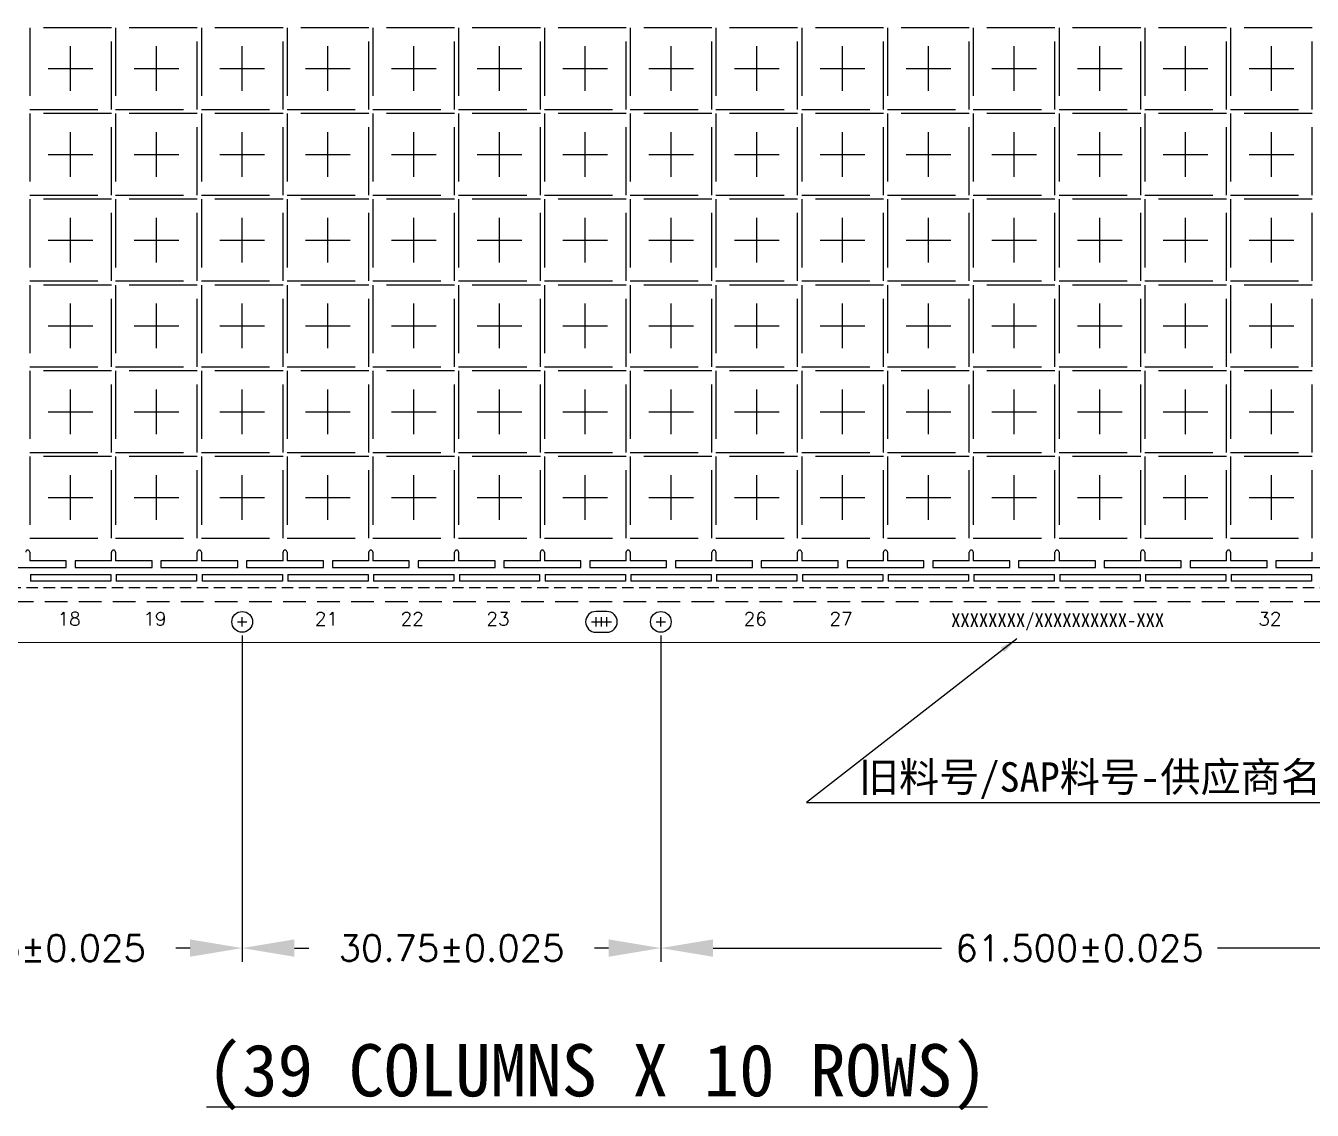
# Model space of a CAD drawing. Header units: inches. Extents: x 5 to 403, y 5 to 265.
# Drawn here: x 88.87 to 117.22, y 74.82 to 98.72 of the extents above; entities that cross this region are included whole.
import ezdxf

# ---------------------------------------------------------------- set-up
doc = ezdxf.new("R2010")
doc.units = ezdxf.units.IN
doc.header["$MEASUREMENT"] = 0
for name, pattern in [('CENTER', [2, 1.25, -0.25, 0.25, -0.25]), ('DASHED', [0.75, 0.5, -0.25]), ('HIDDEN', [0.375, 0.25, -0.125])]:
    doc.linetypes.add(name, pattern=pattern)
for name, color, linetype in [('1（实线、SECTION图示等）', 7, 'Continuous'), ('CEN(中心线)', 1, 'CENTER'), ('DIM(尺寸标注）', 4, 'Continuous'), ('EFFECTIVE AREA（塑封区域）', 4, 'HIDDEN'), ('PKG LINE（虚线）', 2, 'HIDDEN'), ('Tape(胶带、实线）', 4, 'Continuous')]:
    doc.layers.add(name, color=color, linetype=linetype)
doc.styles.add('SIMPLEX', font='SIMPLEX')
doc.styles.get("Standard").update_dxf_attribs({"font": ''})
doc.styles.add('宋体', font='')
doc.styles.get('Standard').set_extended_font_data('SimSun')
doc.styles.get('宋体').set_extended_font_data('SimSun')
doc.dimstyles.new('ISO-25', dxfattribs={"dimtxt": 0.2, "dimasz": 0.15, "dimexe": 0.025, "dimexo": 0.025, "dimgap": 0.025, "dimtad": 0, "dimdec": 3, "dimzin": 1, "dimdsep": 46, "dimtxsty": '宋体', "dimcen": 0.15, "dimadec": 0, "dimazin": 0, "dimtfac": 1, "dimtdec": 3, "dimtmove": 0, "dimatfit": 3, "dimfxl": 0, "dimarcsym": 0})

msp = doc.modelspace()

# ---------------------------------------------------------------- linework, layer by layer
at = {"layer": '1（实线、SECTION图示等）', "ltscale": 10}
for p, q in [((88.95635, 87.1185, 0.1444), (88.95635, 86.9295, 0.1444)), ((90.75635, 86.9295, 0.1444), (90.75635, 87.1185, 0.1444)), ((90.84635, 87.1185, 0.1444), (90.84635, 86.9295, 0.1444)), ((92.64635, 86.9295, 0.1444), (92.64635, 87.1185, 0.1444)), ((92.73635, 87.1185, 0.1444), (92.73635, 86.9295, 0.1444)), ((94.53635, 86.9295, 0.1444), (94.53635, 87.1185, 0.1444)), ((94.62635, 87.1185, 0.1444), (94.62635, 86.9295, 0.1444)), ((96.42635, 86.9295, 0.1444), (96.42635, 87.1185, 0.1444)), ((96.51635, 87.1185, 0.1444), (96.51635, 86.9295, 0.1444)), ((98.31635, 86.9295, 0.1444), (98.31635, 87.1185, 0.1444)), ((98.40635, 87.1185, 0.1444), (98.40635, 86.9295, 0.1444)), ((100.20635, 86.9295, 0.1444), (100.20635, 87.1185, 0.1444)), ((100.29635, 87.1185, 0.1444), (100.29635, 86.9295, 0.1444)), ((102.09635, 86.9295, 0.1444), (102.09635, 87.1185, 0.1444)), ((102.18635, 87.1185, 0.1444), (102.18635, 86.9295, 0.1444)), ((103.98635, 86.9295, 0.1444), (103.98635, 87.1185, 0.1444)), ((104.07635, 87.1185, 0.1444), (104.07635, 86.9295, 0.1444)), ((105.87635, 86.9295, 0.1444), (105.87635, 87.1185, 0.1444)), ((105.96635, 87.1185, 0.1444), (105.96635, 86.9295, 0.1444)), ((107.76635, 86.9295, 0.1444), (107.76635, 87.1185, 0.1444)), ((107.85635, 87.1185, 0.1444), (107.85635, 86.9295, 0.1444)), ((109.65635, 86.9295, 0.1444), (109.65635, 87.1185, 0.1444)), ((109.74635, 87.1185, 0.1444), (109.74635, 86.9295, 0.1444)), ((111.54635, 86.9295, 0.1444), (111.54635, 87.1185, 0.1444)), ((111.63635, 87.1185, 0.1444), (111.63635, 86.9295, 0.1444)), ((113.43635, 86.9295, 0.1444), (113.43635, 87.1185, 0.1444)), ((113.52635, 87.1185, 0.1444), (113.52635, 86.9295, 0.1444)), ((115.32635, 86.9295, 0.1444), (115.32635, 87.1185, 0.1444)), ((115.41635, 87.1185, 0.1444), (115.41635, 86.9295, 0.1444)), ((117.21635, 86.9295, 0.1444), (117.21635, 87.1185, 0.1444)), ((88.06385, 86.7795, 0.1444), (89.75885, 86.7795, 0.1444)), ((89.75885, 86.9295, 0.1444), (88.95635, 86.9295, 0.1444)), ((89.75885, 86.7795, 0.1444), (89.75885, 86.9295, 0.1444)), ((90.75635, 86.9295, 0.1444), (89.95385, 86.9295, 0.1444)), ((89.95385, 86.9295, 0.1444), (89.95385, 86.7795, 0.1444)), ((89.95385, 86.7795, 0.1444), (91.64885, 86.7795, 0.1444)), ((91.64885, 86.9295, 0.1444), (90.84635, 86.9295, 0.1444)), ((91.64885, 86.7795, 0.1444), (91.64885, 86.9295, 0.1444)), ((92.64635, 86.9295, 0.1444), (91.84385, 86.9295, 0.1444)), ((91.84385, 86.9295, 0.1444), (91.84385, 86.7795, 0.1444)), ((91.84385, 86.7795, 0.1444), (93.53885, 86.7795, 0.1444)), ((93.53885, 86.9295, 0.1444), (92.73635, 86.9295, 0.1444)), ((93.53885, 86.7795, 0.1444), (93.53885, 86.9295, 0.1444)), ((94.53635, 86.9295, 0.1444), (93.73385, 86.9295, 0.1444)), ((93.73385, 86.9295, 0.1444), (93.73385, 86.7795, 0.1444)), ((93.73385, 86.7795, 0.1444), (95.42885, 86.7795, 0.1444)), ((95.42885, 86.9295, 0.1444), (94.62635, 86.9295, 0.1444)), ((95.42885, 86.7795, 0.1444), (95.42885, 86.9295, 0.1444)), ((96.42635, 86.9295, 0.1444), (95.62385, 86.9295, 0.1444)), ((95.62385, 86.9295, 0.1444), (95.62385, 86.7795, 0.1444)), ((95.62385, 86.7795, 0.1444), (97.31885, 86.7795, 0.1444)), ((97.31885, 86.9295, 0.1444), (96.51635, 86.9295, 0.1444)), ((97.31885, 86.7795, 0.1444), (97.31885, 86.9295, 0.1444)), ((98.31635, 86.9295, 0.1444), (97.51385, 86.9295, 0.1444)), ((97.51385, 86.9295, 0.1444), (97.51385, 86.7795, 0.1444)), ((97.51385, 86.7795, 0.1444), (99.20885, 86.7795, 0.1444)), ((99.20885, 86.9295, 0.1444), (98.40635, 86.9295, 0.1444)), ((99.20885, 86.7795, 0.1444), (99.20885, 86.9295, 0.1444)), ((100.20635, 86.9295, 0.1444), (99.40385, 86.9295, 0.1444)), ((99.40385, 86.9295, 0.1444), (99.40385, 86.7795, 0.1444)), ((99.40385, 86.7795, 0.1444), (101.09885, 86.7795, 0.1444)), ((101.09885, 86.9295, 0.1444), (100.29635, 86.9295, 0.1444)), ((101.09885, 86.7795, 0.1444), (101.09885, 86.9295, 0.1444)), ((102.09635, 86.9295, 0.1444), (101.29385, 86.9295, 0.1444)), ((101.29385, 86.9295, 0.1444), (101.29385, 86.7795, 0.1444)), ((101.29385, 86.7795, 0.1444), (102.98885, 86.7795, 0.1444)), ((102.98885, 86.9295, 0.1444), (102.18635, 86.9295, 0.1444)), ((102.98885, 86.7795, 0.1444), (102.98885, 86.9295, 0.1444)), ((103.98635, 86.9295, 0.1444), (103.18385, 86.9295, 0.1444)), ((103.18385, 86.9295, 0.1444), (103.18385, 86.7795, 0.1444)), ((103.18385, 86.7795, 0.1444), (104.87885, 86.7795, 0.1444)), ((104.87885, 86.9295, 0.1444), (104.07635, 86.9295, 0.1444)), ((104.87885, 86.7795, 0.1444), (104.87885, 86.9295, 0.1444)), ((105.87635, 86.9295, 0.1444), (105.07385, 86.9295, 0.1444)), ((105.07385, 86.9295, 0.1444), (105.07385, 86.7795, 0.1444)), ((105.07385, 86.7795, 0.1444), (106.76885, 86.7795, 0.1444)), ((106.76885, 86.9295, 0.1444), (105.96635, 86.9295, 0.1444)), ((106.76885, 86.7795, 0.1444), (106.76885, 86.9295, 0.1444)), ((107.76635, 86.9295, 0.1444), (106.96385, 86.9295, 0.1444)), ((106.96385, 86.9295, 0.1444), (106.96385, 86.7795, 0.1444)), ((106.96385, 86.7795, 0.1444), (108.65885, 86.7795, 0.1444)), ((108.65885, 86.9295, 0.1444), (107.85635, 86.9295, 0.1444)), ((108.65885, 86.7795, 0.1444), (108.65885, 86.9295, 0.1444)), ((109.65635, 86.9295, 0.1444), (108.85385, 86.9295, 0.1444)), ((108.85385, 86.9295, 0.1444), (108.85385, 86.7795, 0.1444)), ((108.85385, 86.7795, 0.1444), (110.54885, 86.7795, 0.1444)), ((110.54885, 86.9295, 0.1444), (109.74635, 86.9295, 0.1444)), ((110.54885, 86.7795, 0.1444), (110.54885, 86.9295, 0.1444)), ((111.54635, 86.9295, 0.1444), (110.74385, 86.9295, 0.1444)), ((110.74385, 86.9295, 0.1444), (110.74385, 86.7795, 0.1444)), ((110.74385, 86.7795, 0.1444), (112.43885, 86.7795, 0.1444)), ((112.43885, 86.9295, 0.1444), (111.63635, 86.9295, 0.1444)), ((112.43885, 86.7795, 0.1444), (112.43885, 86.9295, 0.1444)), ((113.43635, 86.9295, 0.1444), (112.63385, 86.9295, 0.1444)), ((112.63385, 86.9295, 0.1444), (112.63385, 86.7795, 0.1444)), ((112.63385, 86.7795, 0.1444), (114.32885, 86.7795, 0.1444)), ((114.32885, 86.9295, 0.1444), (113.52635, 86.9295, 0.1444)), ((114.32885, 86.7795, 0.1444), (114.32885, 86.9295, 0.1444)), ((115.32635, 86.9295, 0.1444), (114.52385, 86.9295, 0.1444)), ((114.52385, 86.9295, 0.1444), (114.52385, 86.7795, 0.1444)), ((114.52385, 86.7795, 0.1444), (116.21885, 86.7795, 0.1444)), ((116.21885, 86.9295, 0.1444), (115.41635, 86.9295, 0.1444)), ((116.21885, 86.7795, 0.1444), (116.21885, 86.9295, 0.1444)), ((117.21635, 86.9295, 0.1444), (116.41385, 86.9295, 0.1444)), ((116.41385, 86.9295, 0.1444), (116.41385, 86.7795, 0.1444)), ((116.41385, 86.7795, 0.1444), (118.10885, 86.7795, 0.1444))]:
    msp.add_line(p, q, dxfattribs=at)
at = {"layer": '1（实线、SECTION图示等）'}
for p, q in [((88.97135, 86.6295, 0.1444), (90.74135, 86.6295, 0.1444)), ((88.97135, 86.6295, 0.1444), (88.97135, 86.4795, 0.1444)), ((90.74135, 86.4795, 0.1444), (88.97135, 86.4795, 0.1444)), ((90.74135, 86.6295, 0.1444), (90.74135, 86.4795, 0.1444)), ((90.86135, 86.6295, 0.1444), (92.63135, 86.6295, 0.1444)), ((90.86135, 86.6295, 0.1444), (90.86135, 86.4795, 0.1444)), ((92.63135, 86.4795, 0.1444), (90.86135, 86.4795, 0.1444)), ((92.63135, 86.6295, 0.1444), (92.63135, 86.4795, 0.1444)), ((92.75135, 86.6295, 0.1444), (94.52135, 86.6295, 0.1444)), ((92.75135, 86.6295, 0.1444), (92.75135, 86.4795, 0.1444)), ((94.52135, 86.4795, 0.1444), (92.75135, 86.4795, 0.1444)), ((94.52135, 86.6295, 0.1444), (94.52135, 86.4795, 0.1444)), ((94.64135, 86.6295, 0.1444), (96.41135, 86.6295, 0.1444)), ((94.64135, 86.6295, 0.1444), (94.64135, 86.4795, 0.1444)), ((96.41135, 86.4795, 0.1444), (94.64135, 86.4795, 0.1444)), ((96.41135, 86.6295, 0.1444), (96.41135, 86.4795, 0.1444)), ((96.53135, 86.6295, 0.1444), (98.30135, 86.6295, 0.1444)), ((96.53135, 86.6295, 0.1444), (96.53135, 86.4795, 0.1444)), ((98.30135, 86.4795, 0.1444), (96.53135, 86.4795, 0.1444)), ((98.30135, 86.6295, 0.1444), (98.30135, 86.4795, 0.1444)), ((98.42135, 86.6295, 0.1444), (100.19135, 86.6295, 0.1444)), ((98.42135, 86.6295, 0.1444), (98.42135, 86.4795, 0.1444)), ((100.19135, 86.4795, 0.1444), (98.42135, 86.4795, 0.1444)), ((100.19135, 86.6295, 0.1444), (100.19135, 86.4795, 0.1444)), ((100.31135, 86.6295, 0.1444), (102.08135, 86.6295, 0.1444)), ((100.31135, 86.6295, 0.1444), (100.31135, 86.4795, 0.1444)), ((102.08135, 86.4795, 0.1444), (100.31135, 86.4795, 0.1444)), ((102.08135, 86.6295, 0.1444), (102.08135, 86.4795, 0.1444)), ((102.20135, 86.6295, 0.1444), (103.97135, 86.6295, 0.1444)), ((102.20135, 86.6295, 0.1444), (102.20135, 86.4795, 0.1444)), ((103.97135, 86.4795, 0.1444), (102.20135, 86.4795, 0.1444)), ((103.97135, 86.6295, 0.1444), (103.97135, 86.4795, 0.1444)), ((104.09135, 86.6295, 0.1444), (105.86135, 86.6295, 0.1444)), ((104.09135, 86.6295, 0.1444), (104.09135, 86.4795, 0.1444)), ((105.86135, 86.4795, 0.1444), (104.09135, 86.4795, 0.1444)), ((105.86135, 86.6295, 0.1444), (105.86135, 86.4795, 0.1444)), ((105.98135, 86.6295, 0.1444), (107.75135, 86.6295, 0.1444)), ((105.98135, 86.6295, 0.1444), (105.98135, 86.4795, 0.1444)), ((107.75135, 86.4795, 0.1444), (105.98135, 86.4795, 0.1444)), ((107.75135, 86.6295, 0.1444), (107.75135, 86.4795, 0.1444)), ((107.87135, 86.6295, 0.1444), (109.64135, 86.6295, 0.1444)), ((107.87135, 86.6295, 0.1444), (107.87135, 86.4795, 0.1444)), ((109.64135, 86.4795, 0.1444), (107.87135, 86.4795, 0.1444)), ((109.64135, 86.6295, 0.1444), (109.64135, 86.4795, 0.1444)), ((109.76135, 86.6295, 0.1444), (111.53135, 86.6295, 0.1444)), ((109.76135, 86.6295, 0.1444), (109.76135, 86.4795, 0.1444)), ((111.53135, 86.4795, 0.1444), (109.76135, 86.4795, 0.1444)), ((111.53135, 86.6295, 0.1444), (111.53135, 86.4795, 0.1444)), ((111.65135, 86.6295, 0.1444), (113.42135, 86.6295, 0.1444)), ((111.65135, 86.6295, 0.1444), (111.65135, 86.4795, 0.1444)), ((113.42135, 86.4795, 0.1444), (111.65135, 86.4795, 0.1444)), ((113.42135, 86.6295, 0.1444), (113.42135, 86.4795, 0.1444)), ((113.54135, 86.6295, 0.1444), (115.31135, 86.6295, 0.1444)), ((113.54135, 86.6295, 0.1444), (113.54135, 86.4795, 0.1444)), ((115.31135, 86.4795, 0.1444), (113.54135, 86.4795, 0.1444)), ((115.31135, 86.6295, 0.1444), (115.31135, 86.4795, 0.1444)), ((115.43135, 86.6295, 0.1444), (117.20135, 86.6295, 0.1444)), ((115.43135, 86.6295, 0.1444), (115.43135, 86.4795, 0.1444)), ((117.20135, 86.4795, 0.1444), (115.43135, 86.4795, 0.1444)), ((117.20135, 86.6295, 0.1444), (117.20135, 86.4795, 0.1444))]:
    msp.add_line(p, q, dxfattribs=at)
at = {"layer": '1（实线、SECTION图示等）', "lineweight": 0, "elevation": 0.1444}
msp.add_lwpolyline([(55.08635, 108.5295), (131.88635, 108.5295), (132.18635, 108.2295), (132.18635, 105.0795), (132.03635, 105.0795), (132.03635, 99.0795), (132.18635, 99.0795), (132.18635, 94.5795), (132.03635, 94.5795), (132.03635, 88.5795), (132.18635, 88.5795), (132.18635, 85.4295), (131.88635, 85.1295), (55.08635, 85.1295)], dxfattribs=at)
at = {"layer": '1（实线、SECTION图示等）', "elevation": 0.1444}
msp.add_lwpolyline([(101.67275, 85.3545, 1), (101.67275, 85.8117), (101.43275, 85.8117, 1), (101.43275, 85.3545)], format="xyb", close=True, dxfattribs=at)
at = {"layer": '1（实线、SECTION图示等）'}
for centre in [(93.63635, 85.5831, 0.1444), (102.86135, 85.5831, 0.1444)]:
    msp.add_circle(centre, 0.2286, dxfattribs=at)
at = {"layer": '1（实线、SECTION图示等）', "ltscale": 10}
for centre in [(88.91135, 87.1185, 0.1444), (90.80135, 87.1185, 0.1444), (92.69135, 87.1185, 0.1444), (94.58135, 87.1185, 0.1444), (96.47135, 87.1185, 0.1444), (98.36135, 87.1185, 0.1444), (100.25135, 87.1185, 0.1444), (102.14135, 87.1185, 0.1444), (104.03135, 87.1185, 0.1444), (105.92135, 87.1185, 0.1444), (107.81135, 87.1185, 0.1444), (109.70135, 87.1185, 0.1444), (111.59135, 87.1185, 0.1444), (113.48135, 87.1185, 0.1444), (115.37135, 87.1185, 0.1444)]:
    msp.add_arc(centre, 0.045, 0, 180, dxfattribs=at)
at = {"layer": 'CEN(中心线)', "linetype": 'CENTER', "ltscale": 1.6}
for p, q in [((89.85635, 97.28251, 0.1444), (89.85635, 98.26649, 0.1444)), ((91.74635, 97.28251, 0.1444), (91.74635, 98.26649, 0.1444)), ((93.63635, 97.28251, 0.1444), (93.63635, 98.26649, 0.1444)), ((95.52635, 97.28251, 0.1444), (95.52635, 98.26649, 0.1444)), ((97.41635, 97.28251, 0.1444), (97.41635, 98.26649, 0.1444)), ((99.30635, 97.28251, 0.1444), (99.30635, 98.26649, 0.1444)), ((101.19635, 97.28251, 0.1444), (101.19635, 98.26649, 0.1444)), ((103.08635, 97.28251, 0.1444), (103.08635, 98.26649, 0.1444)), ((104.97635, 97.28251, 0.1444), (104.97635, 98.26649, 0.1444)), ((106.86635, 97.28251, 0.1444), (106.86635, 98.26649, 0.1444)), ((108.75635, 97.28251, 0.1444), (108.75635, 98.26649, 0.1444)), ((110.64635, 97.28251, 0.1444), (110.64635, 98.26649, 0.1444)), ((112.53635, 97.28251, 0.1444), (112.53635, 98.26649, 0.1444)), ((114.42635, 97.28251, 0.1444), (114.42635, 98.26649, 0.1444)), ((116.31635, 97.28251, 0.1444), (116.31635, 98.26649, 0.1444)), ((89.36436, 97.7745, 0.1444), (90.34834, 97.7745, 0.1444)), ((91.25436, 97.7745, 0.1444), (92.23834, 97.7745, 0.1444)), ((93.14436, 97.7745, 0.1444), (94.12834, 97.7745, 0.1444)), ((95.03436, 97.7745, 0.1444), (96.01834, 97.7745, 0.1444)), ((96.92436, 97.7745, 0.1444), (97.90834, 97.7745, 0.1444)), ((98.81436, 97.7745, 0.1444), (99.79834, 97.7745, 0.1444)), ((100.70436, 97.7745, 0.1444), (101.68834, 97.7745, 0.1444)), ((102.59436, 97.7745, 0.1444), (103.57834, 97.7745, 0.1444)), ((104.48436, 97.7745, 0.1444), (105.46834, 97.7745, 0.1444)), ((106.37436, 97.7745, 0.1444), (107.35834, 97.7745, 0.1444)), ((108.26436, 97.7745, 0.1444), (109.24834, 97.7745, 0.1444)), ((110.15436, 97.7745, 0.1444), (111.13834, 97.7745, 0.1444)), ((112.04436, 97.7745, 0.1444), (113.02834, 97.7745, 0.1444)), ((113.93436, 97.7745, 0.1444), (114.91834, 97.7745, 0.1444)), ((115.82436, 97.7745, 0.1444), (116.80834, 97.7745, 0.1444)), ((89.85635, 95.39251, 0.1444), (89.85635, 96.37649, 0.1444)), ((91.74635, 95.39251, 0.1444), (91.74635, 96.37649, 0.1444)), ((93.63635, 95.39251, 0.1444), (93.63635, 96.37649, 0.1444)), ((95.52635, 95.39251, 0.1444), (95.52635, 96.37649, 0.1444)), ((97.41635, 95.39251, 0.1444), (97.41635, 96.37649, 0.1444)), ((99.30635, 95.39251, 0.1444), (99.30635, 96.37649, 0.1444)), ((101.19635, 95.39251, 0.1444), (101.19635, 96.37649, 0.1444)), ((103.08635, 95.39251, 0.1444), (103.08635, 96.37649, 0.1444)), ((104.97635, 95.39251, 0.1444), (104.97635, 96.37649, 0.1444)), ((106.86635, 95.39251, 0.1444), (106.86635, 96.37649, 0.1444)), ((108.75635, 95.39251, 0.1444), (108.75635, 96.37649, 0.1444)), ((110.64635, 95.39251, 0.1444), (110.64635, 96.37649, 0.1444)), ((112.53635, 95.39251, 0.1444), (112.53635, 96.37649, 0.1444)), ((114.42635, 95.39251, 0.1444), (114.42635, 96.37649, 0.1444)), ((116.31635, 95.39251, 0.1444), (116.31635, 96.37649, 0.1444)), ((89.36436, 95.8845, 0.1444), (90.34834, 95.8845, 0.1444)), ((91.25436, 95.8845, 0.1444), (92.23834, 95.8845, 0.1444)), ((93.14436, 95.8845, 0.1444), (94.12834, 95.8845, 0.1444)), ((95.03436, 95.8845, 0.1444), (96.01834, 95.8845, 0.1444)), ((96.92436, 95.8845, 0.1444), (97.90834, 95.8845, 0.1444)), ((98.81436, 95.8845, 0.1444), (99.79834, 95.8845, 0.1444)), ((100.70436, 95.8845, 0.1444), (101.68834, 95.8845, 0.1444)), ((102.59436, 95.8845, 0.1444), (103.57834, 95.8845, 0.1444)), ((104.48436, 95.8845, 0.1444), (105.46834, 95.8845, 0.1444)), ((106.37436, 95.8845, 0.1444), (107.35834, 95.8845, 0.1444)), ((108.26436, 95.8845, 0.1444), (109.24834, 95.8845, 0.1444)), ((110.15436, 95.8845, 0.1444), (111.13834, 95.8845, 0.1444)), ((112.04436, 95.8845, 0.1444), (113.02834, 95.8845, 0.1444)), ((113.93436, 95.8845, 0.1444), (114.91834, 95.8845, 0.1444)), ((115.82436, 95.8845, 0.1444), (116.80834, 95.8845, 0.1444)), ((89.85635, 93.50251, 0.1444), (89.85635, 94.48649, 0.1444)), ((91.74635, 93.50251, 0.1444), (91.74635, 94.48649, 0.1444)), ((93.63635, 93.50251, 0.1444), (93.63635, 94.48649, 0.1444)), ((95.52635, 93.50251, 0.1444), (95.52635, 94.48649, 0.1444)), ((97.41635, 93.50251, 0.1444), (97.41635, 94.48649, 0.1444)), ((99.30635, 93.50251, 0.1444), (99.30635, 94.48649, 0.1444)), ((101.19635, 93.50251, 0.1444), (101.19635, 94.48649, 0.1444)), ((103.08635, 93.50251, 0.1444), (103.08635, 94.48649, 0.1444)), ((104.97635, 93.50251, 0.1444), (104.97635, 94.48649, 0.1444)), ((106.86635, 93.50251, 0.1444), (106.86635, 94.48649, 0.1444)), ((108.75635, 93.50251, 0.1444), (108.75635, 94.48649, 0.1444)), ((110.64635, 93.50251, 0.1444), (110.64635, 94.48649, 0.1444)), ((112.53635, 93.50251, 0.1444), (112.53635, 94.48649, 0.1444)), ((114.42635, 93.50251, 0.1444), (114.42635, 94.48649, 0.1444)), ((116.31635, 93.50251, 0.1444), (116.31635, 94.48649, 0.1444)), ((89.36436, 93.9945, 0.1444), (90.34834, 93.9945, 0.1444)), ((91.25436, 93.9945, 0.1444), (92.23834, 93.9945, 0.1444)), ((93.14436, 93.9945, 0.1444), (94.12834, 93.9945, 0.1444)), ((95.03436, 93.9945, 0.1444), (96.01834, 93.9945, 0.1444)), ((96.92436, 93.9945, 0.1444), (97.90834, 93.9945, 0.1444)), ((98.81436, 93.9945, 0.1444), (99.79834, 93.9945, 0.1444)), ((100.70436, 93.9945, 0.1444), (101.68834, 93.9945, 0.1444)), ((102.59436, 93.9945, 0.1444), (103.57834, 93.9945, 0.1444)), ((104.48436, 93.9945, 0.1444), (105.46834, 93.9945, 0.1444)), ((106.37436, 93.9945, 0.1444), (107.35834, 93.9945, 0.1444)), ((108.26436, 93.9945, 0.1444), (109.24834, 93.9945, 0.1444)), ((110.15436, 93.9945, 0.1444), (111.13834, 93.9945, 0.1444)), ((112.04436, 93.9945, 0.1444), (113.02834, 93.9945, 0.1444)), ((113.93436, 93.9945, 0.1444), (114.91834, 93.9945, 0.1444)), ((115.82436, 93.9945, 0.1444), (116.80834, 93.9945, 0.1444)), ((89.85635, 91.61251, 0.1444), (89.85635, 92.59649, 0.1444)), ((91.74635, 91.61251, 0.1444), (91.74635, 92.59649, 0.1444)), ((93.63635, 91.61251, 0.1444), (93.63635, 92.59649, 0.1444)), ((95.52635, 91.61251, 0.1444), (95.52635, 92.59649, 0.1444)), ((97.41635, 91.61251, 0.1444), (97.41635, 92.59649, 0.1444)), ((99.30635, 91.61251, 0.1444), (99.30635, 92.59649, 0.1444)), ((101.19635, 91.61251, 0.1444), (101.19635, 92.59649, 0.1444)), ((103.08635, 91.61251, 0.1444), (103.08635, 92.59649, 0.1444)), ((104.97635, 91.61251, 0.1444), (104.97635, 92.59649, 0.1444)), ((106.86635, 91.61251, 0.1444), (106.86635, 92.59649, 0.1444)), ((108.75635, 91.61251, 0.1444), (108.75635, 92.59649, 0.1444)), ((110.64635, 91.61251, 0.1444), (110.64635, 92.59649, 0.1444)), ((112.53635, 91.61251, 0.1444), (112.53635, 92.59649, 0.1444)), ((114.42635, 91.61251, 0.1444), (114.42635, 92.59649, 0.1444)), ((116.31635, 91.61251, 0.1444), (116.31635, 92.59649, 0.1444)), ((89.36436, 92.1045, 0.1444), (90.34834, 92.1045, 0.1444)), ((91.25436, 92.1045, 0.1444), (92.23834, 92.1045, 0.1444)), ((93.14436, 92.1045, 0.1444), (94.12834, 92.1045, 0.1444)), ((95.03436, 92.1045, 0.1444), (96.01834, 92.1045, 0.1444)), ((96.92436, 92.1045, 0.1444), (97.90834, 92.1045, 0.1444)), ((98.81436, 92.1045, 0.1444), (99.79834, 92.1045, 0.1444)), ((100.70436, 92.1045, 0.1444), (101.68834, 92.1045, 0.1444)), ((102.59436, 92.1045, 0.1444), (103.57834, 92.1045, 0.1444)), ((104.48436, 92.1045, 0.1444), (105.46834, 92.1045, 0.1444)), ((106.37436, 92.1045, 0.1444), (107.35834, 92.1045, 0.1444)), ((108.26436, 92.1045, 0.1444), (109.24834, 92.1045, 0.1444)), ((110.15436, 92.1045, 0.1444), (111.13834, 92.1045, 0.1444)), ((112.04436, 92.1045, 0.1444), (113.02834, 92.1045, 0.1444)), ((113.93436, 92.1045, 0.1444), (114.91834, 92.1045, 0.1444)), ((115.82436, 92.1045, 0.1444), (116.80834, 92.1045, 0.1444)), ((89.85635, 89.72251, 0.1444), (89.85635, 90.70649, 0.1444)), ((91.74635, 89.72251, 0.1444), (91.74635, 90.70649, 0.1444)), ((93.63635, 89.72251, 0.1444), (93.63635, 90.70649, 0.1444)), ((95.52635, 89.72251, 0.1444), (95.52635, 90.70649, 0.1444)), ((97.41635, 89.72251, 0.1444), (97.41635, 90.70649, 0.1444)), ((99.30635, 89.72251, 0.1444), (99.30635, 90.70649, 0.1444)), ((101.19635, 89.72251, 0.1444), (101.19635, 90.70649, 0.1444)), ((103.08635, 89.72251, 0.1444), (103.08635, 90.70649, 0.1444)), ((104.97635, 89.72251, 0.1444), (104.97635, 90.70649, 0.1444)), ((106.86635, 89.72251, 0.1444), (106.86635, 90.70649, 0.1444)), ((108.75635, 89.72251, 0.1444), (108.75635, 90.70649, 0.1444)), ((110.64635, 89.72251, 0.1444), (110.64635, 90.70649, 0.1444)), ((112.53635, 89.72251, 0.1444), (112.53635, 90.70649, 0.1444)), ((114.42635, 89.72251, 0.1444), (114.42635, 90.70649, 0.1444)), ((116.31635, 89.72251, 0.1444), (116.31635, 90.70649, 0.1444)), ((89.36436, 90.2145, 0.1444), (90.34834, 90.2145, 0.1444)), ((91.25436, 90.2145, 0.1444), (92.23834, 90.2145, 0.1444)), ((93.14436, 90.2145, 0.1444), (94.12834, 90.2145, 0.1444)), ((95.03436, 90.2145, 0.1444), (96.01834, 90.2145, 0.1444)), ((96.92436, 90.2145, 0.1444), (97.90834, 90.2145, 0.1444)), ((98.81436, 90.2145, 0.1444), (99.79834, 90.2145, 0.1444)), ((100.70436, 90.2145, 0.1444), (101.68834, 90.2145, 0.1444)), ((102.59436, 90.2145, 0.1444), (103.57834, 90.2145, 0.1444)), ((104.48436, 90.2145, 0.1444), (105.46834, 90.2145, 0.1444)), ((106.37436, 90.2145, 0.1444), (107.35834, 90.2145, 0.1444)), ((108.26436, 90.2145, 0.1444), (109.24834, 90.2145, 0.1444)), ((110.15436, 90.2145, 0.1444), (111.13834, 90.2145, 0.1444)), ((112.04436, 90.2145, 0.1444), (113.02834, 90.2145, 0.1444)), ((113.93436, 90.2145, 0.1444), (114.91834, 90.2145, 0.1444)), ((115.82436, 90.2145, 0.1444), (116.80834, 90.2145, 0.1444)), ((89.85635, 87.83251, 0.1444), (89.85635, 88.81649, 0.1444)), ((91.74635, 87.83251, 0.1444), (91.74635, 88.81649, 0.1444)), ((93.63635, 87.83251, 0.1444), (93.63635, 88.81649, 0.1444)), ((95.52635, 87.83251, 0.1444), (95.52635, 88.81649, 0.1444)), ((97.41635, 87.83251, 0.1444), (97.41635, 88.81649, 0.1444)), ((99.30635, 87.83251, 0.1444), (99.30635, 88.81649, 0.1444)), ((101.19635, 87.83251, 0.1444), (101.19635, 88.81649, 0.1444)), ((103.08635, 87.83251, 0.1444), (103.08635, 88.81649, 0.1444)), ((104.97635, 87.83251, 0.1444), (104.97635, 88.81649, 0.1444)), ((106.86635, 87.83251, 0.1444), (106.86635, 88.81649, 0.1444)), ((108.75635, 87.83251, 0.1444), (108.75635, 88.81649, 0.1444)), ((110.64635, 87.83251, 0.1444), (110.64635, 88.81649, 0.1444)), ((112.53635, 87.83251, 0.1444), (112.53635, 88.81649, 0.1444)), ((114.42635, 87.83251, 0.1444), (114.42635, 88.81649, 0.1444)), ((116.31635, 87.83251, 0.1444), (116.31635, 88.81649, 0.1444)), ((89.36436, 88.3245, 0.1444), (90.34834, 88.3245, 0.1444)), ((91.25436, 88.3245, 0.1444), (92.23834, 88.3245, 0.1444)), ((93.14436, 88.3245, 0.1444), (94.12834, 88.3245, 0.1444)), ((95.03436, 88.3245, 0.1444), (96.01834, 88.3245, 0.1444)), ((96.92436, 88.3245, 0.1444), (97.90834, 88.3245, 0.1444)), ((98.81436, 88.3245, 0.1444), (99.79834, 88.3245, 0.1444)), ((100.70436, 88.3245, 0.1444), (101.68834, 88.3245, 0.1444)), ((102.59436, 88.3245, 0.1444), (103.57834, 88.3245, 0.1444)), ((104.48436, 88.3245, 0.1444), (105.46834, 88.3245, 0.1444)), ((106.37436, 88.3245, 0.1444), (107.35834, 88.3245, 0.1444)), ((108.26436, 88.3245, 0.1444), (109.24834, 88.3245, 0.1444)), ((110.15436, 88.3245, 0.1444), (111.13834, 88.3245, 0.1444)), ((112.04436, 88.3245, 0.1444), (113.02834, 88.3245, 0.1444)), ((113.93436, 88.3245, 0.1444), (114.91834, 88.3245, 0.1444)), ((115.82436, 88.3245, 0.1444), (116.80834, 88.3245, 0.1444))]:
    msp.add_line(p, q, dxfattribs=at)
at = {"layer": 'DIM(尺寸标注）'}
for p, q in [((93.63635, 85.4831, 0.1444), (93.63635, 85.6831, 0.1444)), ((101.43275, 85.4831, 0.1444), (101.43275, 85.6831, 0.1444)), ((101.55275, 85.4831, 0.1444), (101.55275, 85.6831, 0.1444)), ((101.67275, 85.4831, 0.1444), (101.67275, 85.6831, 0.1444)), ((102.86135, 85.4831, 0.1444), (102.86135, 85.6831, 0.1444)), ((93.53635, 85.5831, 0.1444), (93.73635, 85.5831, 0.1444)), ((101.33275, 85.5831, 0.1444), (101.53275, 85.5831, 0.1444)), ((101.45275, 85.5831, 0.1444), (101.65275, 85.5831, 0.1444)), ((101.57275, 85.5831, 0.1444), (101.77275, 85.5831, 0.1444)), ((102.76135, 85.5831, 0.1444), (102.96135, 85.5831, 0.1444)), ((93.63635, 85.2831, 0.1444), (93.63635, 78.09433, 0.1444)), ((93.63635, 85.2831, 0.1444), (93.63635, 78.09433, 0.1444)), ((102.86135, 85.2831, 0.1444), (102.86135, 78.09433, 0.1444)), ((102.86135, 85.2831, 0.1444), (102.86135, 78.09433, 0.1444)), ((92.48635, 78.39433, 0.1444), (92.17147, 78.39433, 0.1444)), ((94.78635, 78.39433, 0.1444), (95.10123, 78.39433, 0.1444)), ((101.71135, 78.39433, 0.1444), (101.39647, 78.39433, 0.1444)), ((104.01135, 78.39433, 0.1444), (109.04825, 78.39433, 0.1444)), ((120.16135, 78.39433, 0.1444), (115.12444, 78.39433, 0.1444))]:
    msp.add_line(p, q, dxfattribs=at)
for points in [[(92.48635, 78.586, 0.1444), (92.48635, 78.20266, 0.1444), (93.63635, 78.39433, 0.1444)], [(94.78635, 78.586, 0.1444), (94.78635, 78.20266, 0.1444), (93.63635, 78.39433, 0.1444)], [(101.71135, 78.586, 0.1444), (101.71135, 78.20266, 0.1444), (102.86135, 78.39433, 0.1444)], [(104.01135, 78.586, 0.1444), (104.01135, 78.20266, 0.1444), (102.86135, 78.39433, 0.1444)]]:
    msp.add_solid(points, dxfattribs=at)
at = {"layer": 'EFFECTIVE AREA（塑封区域）'}
msp.add_line((131.13635, 86.3295, 0.1444), (56.13635, 86.3295, 0.1444), dxfattribs=at)
msp.add_line((131.13635, 86.3295, 0.1444), (56.13635, 86.3295, 0.1444), dxfattribs=at)
at = {"layer": 'PKG LINE（虚线）', "color": 2, "linetype": 'CENTER', "ltscale": 1.2, "elevation": 0.1444}
for points in [[(88.95635, 96.8745), (90.75635, 96.8745), (90.75635, 98.6745), (88.95635, 98.6745)], [(90.84635, 96.8745), (92.64635, 96.8745), (92.64635, 98.6745), (90.84635, 98.6745)], [(92.73635, 96.8745), (94.53635, 96.8745), (94.53635, 98.6745), (92.73635, 98.6745)], [(94.62635, 96.8745), (96.42635, 96.8745), (96.42635, 98.6745), (94.62635, 98.6745)], [(96.51635, 96.8745), (98.31635, 96.8745), (98.31635, 98.6745), (96.51635, 98.6745)], [(98.40635, 96.8745), (100.20635, 96.8745), (100.20635, 98.6745), (98.40635, 98.6745)], [(100.29635, 96.8745), (102.09635, 96.8745), (102.09635, 98.6745), (100.29635, 98.6745)], [(102.18635, 96.8745), (103.98635, 96.8745), (103.98635, 98.6745), (102.18635, 98.6745)], [(104.07635, 96.8745), (105.87635, 96.8745), (105.87635, 98.6745), (104.07635, 98.6745)], [(105.96635, 96.8745), (107.76635, 96.8745), (107.76635, 98.6745), (105.96635, 98.6745)], [(107.85635, 96.8745), (109.65635, 96.8745), (109.65635, 98.6745), (107.85635, 98.6745)], [(109.74635, 96.8745), (111.54635, 96.8745), (111.54635, 98.6745), (109.74635, 98.6745)], [(111.63635, 96.8745), (113.43635, 96.8745), (113.43635, 98.6745), (111.63635, 98.6745)], [(113.52635, 96.8745), (115.32635, 96.8745), (115.32635, 98.6745), (113.52635, 98.6745)], [(115.41635, 96.8745), (117.21635, 96.8745), (117.21635, 98.6745), (115.41635, 98.6745)], [(88.95635, 94.9845), (90.75635, 94.9845), (90.75635, 96.7845), (88.95635, 96.7845)], [(90.84635, 94.9845), (92.64635, 94.9845), (92.64635, 96.7845), (90.84635, 96.7845)], [(92.73635, 94.9845), (94.53635, 94.9845), (94.53635, 96.7845), (92.73635, 96.7845)], [(94.62635, 94.9845), (96.42635, 94.9845), (96.42635, 96.7845), (94.62635, 96.7845)], [(96.51635, 94.9845), (98.31635, 94.9845), (98.31635, 96.7845), (96.51635, 96.7845)], [(98.40635, 94.9845), (100.20635, 94.9845), (100.20635, 96.7845), (98.40635, 96.7845)], [(100.29635, 94.9845), (102.09635, 94.9845), (102.09635, 96.7845), (100.29635, 96.7845)], [(102.18635, 94.9845), (103.98635, 94.9845), (103.98635, 96.7845), (102.18635, 96.7845)], [(104.07635, 94.9845), (105.87635, 94.9845), (105.87635, 96.7845), (104.07635, 96.7845)], [(105.96635, 94.9845), (107.76635, 94.9845), (107.76635, 96.7845), (105.96635, 96.7845)], [(107.85635, 94.9845), (109.65635, 94.9845), (109.65635, 96.7845), (107.85635, 96.7845)], [(109.74635, 94.9845), (111.54635, 94.9845), (111.54635, 96.7845), (109.74635, 96.7845)], [(111.63635, 94.9845), (113.43635, 94.9845), (113.43635, 96.7845), (111.63635, 96.7845)], [(113.52635, 94.9845), (115.32635, 94.9845), (115.32635, 96.7845), (113.52635, 96.7845)], [(115.41635, 94.9845), (117.21635, 94.9845), (117.21635, 96.7845), (115.41635, 96.7845)], [(88.95635, 93.0945), (90.75635, 93.0945), (90.75635, 94.8945), (88.95635, 94.8945)], [(90.84635, 93.0945), (92.64635, 93.0945), (92.64635, 94.8945), (90.84635, 94.8945)], [(92.73635, 93.0945), (94.53635, 93.0945), (94.53635, 94.8945), (92.73635, 94.8945)], [(94.62635, 93.0945), (96.42635, 93.0945), (96.42635, 94.8945), (94.62635, 94.8945)], [(96.51635, 93.0945), (98.31635, 93.0945), (98.31635, 94.8945), (96.51635, 94.8945)], [(98.40635, 93.0945), (100.20635, 93.0945), (100.20635, 94.8945), (98.40635, 94.8945)], [(100.29635, 93.0945), (102.09635, 93.0945), (102.09635, 94.8945), (100.29635, 94.8945)], [(102.18635, 93.0945), (103.98635, 93.0945), (103.98635, 94.8945), (102.18635, 94.8945)], [(104.07635, 93.0945), (105.87635, 93.0945), (105.87635, 94.8945), (104.07635, 94.8945)], [(105.96635, 93.0945), (107.76635, 93.0945), (107.76635, 94.8945), (105.96635, 94.8945)], [(107.85635, 93.0945), (109.65635, 93.0945), (109.65635, 94.8945), (107.85635, 94.8945)], [(109.74635, 93.0945), (111.54635, 93.0945), (111.54635, 94.8945), (109.74635, 94.8945)], [(111.63635, 93.0945), (113.43635, 93.0945), (113.43635, 94.8945), (111.63635, 94.8945)], [(113.52635, 93.0945), (115.32635, 93.0945), (115.32635, 94.8945), (113.52635, 94.8945)], [(115.41635, 93.0945), (117.21635, 93.0945), (117.21635, 94.8945), (115.41635, 94.8945)], [(88.95635, 91.2045), (90.75635, 91.2045), (90.75635, 93.0045), (88.95635, 93.0045)], [(90.84635, 91.2045), (92.64635, 91.2045), (92.64635, 93.0045), (90.84635, 93.0045)], [(92.73635, 91.2045), (94.53635, 91.2045), (94.53635, 93.0045), (92.73635, 93.0045)], [(94.62635, 91.2045), (96.42635, 91.2045), (96.42635, 93.0045), (94.62635, 93.0045)], [(96.51635, 91.2045), (98.31635, 91.2045), (98.31635, 93.0045), (96.51635, 93.0045)], [(98.40635, 91.2045), (100.20635, 91.2045), (100.20635, 93.0045), (98.40635, 93.0045)], [(100.29635, 91.2045), (102.09635, 91.2045), (102.09635, 93.0045), (100.29635, 93.0045)], [(102.18635, 91.2045), (103.98635, 91.2045), (103.98635, 93.0045), (102.18635, 93.0045)], [(104.07635, 91.2045), (105.87635, 91.2045), (105.87635, 93.0045), (104.07635, 93.0045)], [(105.96635, 91.2045), (107.76635, 91.2045), (107.76635, 93.0045), (105.96635, 93.0045)], [(107.85635, 91.2045), (109.65635, 91.2045), (109.65635, 93.0045), (107.85635, 93.0045)], [(109.74635, 91.2045), (111.54635, 91.2045), (111.54635, 93.0045), (109.74635, 93.0045)], [(111.63635, 91.2045), (113.43635, 91.2045), (113.43635, 93.0045), (111.63635, 93.0045)], [(113.52635, 91.2045), (115.32635, 91.2045), (115.32635, 93.0045), (113.52635, 93.0045)], [(115.41635, 91.2045), (117.21635, 91.2045), (117.21635, 93.0045), (115.41635, 93.0045)], [(88.95635, 89.3145), (90.75635, 89.3145), (90.75635, 91.1145), (88.95635, 91.1145)], [(90.84635, 89.3145), (92.64635, 89.3145), (92.64635, 91.1145), (90.84635, 91.1145)], [(92.73635, 89.3145), (94.53635, 89.3145), (94.53635, 91.1145), (92.73635, 91.1145)], [(94.62635, 89.3145), (96.42635, 89.3145), (96.42635, 91.1145), (94.62635, 91.1145)], [(96.51635, 89.3145), (98.31635, 89.3145), (98.31635, 91.1145), (96.51635, 91.1145)], [(98.40635, 89.3145), (100.20635, 89.3145), (100.20635, 91.1145), (98.40635, 91.1145)], [(100.29635, 89.3145), (102.09635, 89.3145), (102.09635, 91.1145), (100.29635, 91.1145)], [(102.18635, 89.3145), (103.98635, 89.3145), (103.98635, 91.1145), (102.18635, 91.1145)], [(104.07635, 89.3145), (105.87635, 89.3145), (105.87635, 91.1145), (104.07635, 91.1145)], [(105.96635, 89.3145), (107.76635, 89.3145), (107.76635, 91.1145), (105.96635, 91.1145)], [(107.85635, 89.3145), (109.65635, 89.3145), (109.65635, 91.1145), (107.85635, 91.1145)], [(109.74635, 89.3145), (111.54635, 89.3145), (111.54635, 91.1145), (109.74635, 91.1145)], [(111.63635, 89.3145), (113.43635, 89.3145), (113.43635, 91.1145), (111.63635, 91.1145)], [(113.52635, 89.3145), (115.32635, 89.3145), (115.32635, 91.1145), (113.52635, 91.1145)], [(115.41635, 89.3145), (117.21635, 89.3145), (117.21635, 91.1145), (115.41635, 91.1145)], [(88.95635, 87.4245), (90.75635, 87.4245), (90.75635, 89.2245), (88.95635, 89.2245)], [(90.84635, 87.4245), (92.64635, 87.4245), (92.64635, 89.2245), (90.84635, 89.2245)], [(92.73635, 87.4245), (94.53635, 87.4245), (94.53635, 89.2245), (92.73635, 89.2245)], [(94.62635, 87.4245), (96.42635, 87.4245), (96.42635, 89.2245), (94.62635, 89.2245)], [(96.51635, 87.4245), (98.31635, 87.4245), (98.31635, 89.2245), (96.51635, 89.2245)], [(98.40635, 87.4245), (100.20635, 87.4245), (100.20635, 89.2245), (98.40635, 89.2245)], [(100.29635, 87.4245), (102.09635, 87.4245), (102.09635, 89.2245), (100.29635, 89.2245)], [(102.18635, 87.4245), (103.98635, 87.4245), (103.98635, 89.2245), (102.18635, 89.2245)], [(104.07635, 87.4245), (105.87635, 87.4245), (105.87635, 89.2245), (104.07635, 89.2245)], [(105.96635, 87.4245), (107.76635, 87.4245), (107.76635, 89.2245), (105.96635, 89.2245)], [(107.85635, 87.4245), (109.65635, 87.4245), (109.65635, 89.2245), (107.85635, 89.2245)], [(109.74635, 87.4245), (111.54635, 87.4245), (111.54635, 89.2245), (109.74635, 89.2245)], [(111.63635, 87.4245), (113.43635, 87.4245), (113.43635, 89.2245), (111.63635, 89.2245)], [(113.52635, 87.4245), (115.32635, 87.4245), (115.32635, 89.2245), (113.52635, 89.2245)], [(115.41635, 87.4245), (117.21635, 87.4245), (117.21635, 89.2245), (115.41635, 89.2245)]]:
    msp.add_lwpolyline(points, close=True, dxfattribs=at)
at = {"layer": 'Tape(胶带、实线）', "linetype": 'DASHED'}
msp.add_line((54.78635, 86.0295, 0.1444), (132.18635, 86.0295, 0.1444), dxfattribs=at)

# ---------------------------------------------------------------- texts
at = {"layer": 'DIM(尺寸标注）', "color": 4, "lineweight": 0, "style": '宋体'}
msp.add_text('旧料号/SAP料号-供应商名字', height=0.65, dxfattribs=at).set_placement((107.22262, 81.83967, 0.3332))
at = {"layer": 'DIM(尺寸标注）', "char_height": 0.2976191, "attachment_point": 5}
for s, insert in [('{\\Fsimplex|c134;1\\Fsimplex|c0;8}', (89.82255, 85.65001, 0.12059)), ('{\\Fsimplex|c0;19}', (91.71255, 85.65001, 0.12059)), ('{\\Fsimplex|c0;21}', (95.49255, 85.65001, 0.12059)), ('{\\Fsimplex|c0;22}', (97.38255, 85.65001, 0.12059)), ('{\\Fsimplex|c0;23}', (99.27255, 85.65001, 0.12059)), ('{\\Fsimplex|c0;26}', (104.94255, 85.65001, 0.12059)), ('{\\Fsimplex|c0;27}', (106.83255, 85.65001, 0.12059)), ('{\\Fsimplex|c0;32}', (116.28255, 85.65001, 0.12059))]:
    msp.add_mtext(s, dxfattribs=dict(at, insert=insert))
at = {"layer": 'DIM(尺寸标注）', "lineweight": 0, "insert": (111.60582, 85.5831, 0.1444), "char_height": 0.3, "width": 11.4854662, "attachment_point": 5, "style": 'SIMPLEX'}
msp.add_mtext('{\\fSimSun|b0|i0|c134|p2;\\C4;XXXXXXXX/XXXXXXXXXX-XXX}', dxfattribs=at)
at = {"layer": 'DIM(尺寸标注）', "attachment_point": 5, "style": 'SIMPLEX'}
for s, insert, char_height in [('30.75±0.025', (89.02385, 78.39433, 0.1444), 0.575), ('30.75±0.025', (98.24885, 78.39433, 0.1444), 0.575), ('61.500±0.025', (112.08635, 78.39433, 0.1444), 0.575), ('{\\Ftxt|c0;\\L(39 COLUMNS X 10 ROWS)}', (101.45698, 75.5488, 0.16726), 1.15)]:
    msp.add_mtext(s, dxfattribs=dict(at, insert=insert, char_height=char_height))

# ---------------------------------------------------------------- leaders
at = {"layer": 'DIM(尺寸标注）', "color": 4, "lineweight": 0}
msp.add_leader([(110.70727, 85.2113, 0.30684), (106.06789, 81.59981, 0.30684), (118.51903, 81.59981, 0.30684)], dimstyle='ISO-25', override={"dimasz": 0.4, "dimtad": 0}, dxfattribs=at)

doc.saveas('drawing.dxf')
